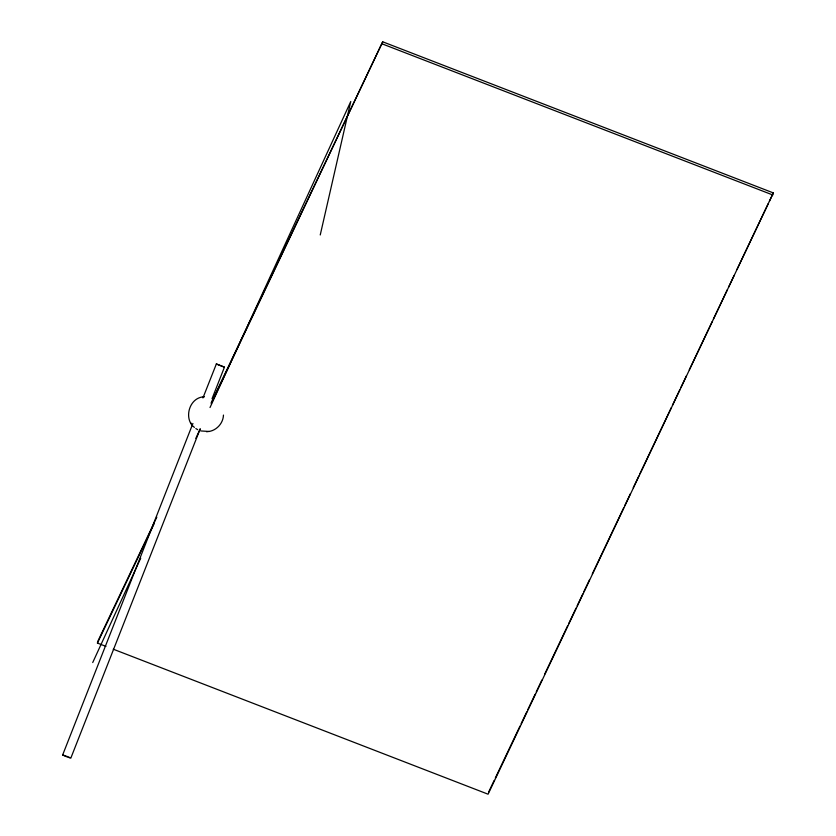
<?xml version="1.0" encoding="UTF-8"?>
<svg xmlns="http://www.w3.org/2000/svg" width="836" height="836" viewBox="0 0 836 836"><rect width="100%" height="100%" fill="white"/><g stroke="black" fill="none" stroke-linecap="round" stroke-linejoin="round"><path stroke-width="1.25" d="M223.463 415.074C223.233 423.183 216.639 430.477 208.603 431.543M320.24 234.968L350.765 101.511L210.014 407.529M105.953 646.374L97.436 643.083L97.958 641.013L156.813 517.16M211.226 403.631L382.71 41.8L773.352 192.917L488.078 794.2L113.257 649.196M200.117 429.077L70.809 758.168L65.595 756.371L62.648 754.971L192.907 423.455M202.929 397.957L216.378 363.932L224.445 367.15L212.041 398.72M92.723 662.54L140.73 558.166M195.833 438.367L200.191 428.878M211.184 402.743L382.71 41.8M97.436 643.083L154.043 523.942M488.6 792.131L494.212 780.343M495.33 777.982L519.992 726.076M521.11 723.725L526.722 711.927M527.84 709.565L535.124 694.235M536.252 691.874L541.853 680.076M544.654 674.182L567.634 625.819M568.762 623.457L576.046 608.127M577.164 605.766L582.776 593.968M583.894 591.606L589.495 579.818M592.296 573.914L623.687 507.86M624.805 505.498L630.417 493.71M633.218 487.806L638.819 476.018M639.948 473.657L671.329 407.602M672.457 405.241L679.741 389.91M680.859 387.549L686.471 375.751M689.272 369.857L712.251 321.494M713.369 319.133L727.383 289.643M728.511 287.281L734.112 275.493M736.913 269.589L768.305 203.535M769.423 201.183L773.352 192.917M224.403 367.171L216.294 363.974M62.658 754.96L65.574 755.869M203.347 396.891L204.36 396.766M203.838 396.818C188.779 397.602 183.471 419.432 194.401 427.384M209.104 431.47L200.692 430.937M206.576 431.742L207.558 431.679M382.177 43.869L772.819 194.987M66.431 756.193L67.298 756.538M68.416 756.998L69.806 757.604M197.693 429.673L195.843 428.544M191.392 423.967L191.966 424.772M190.577 422.64L191.099 423.528"/></g></svg>
